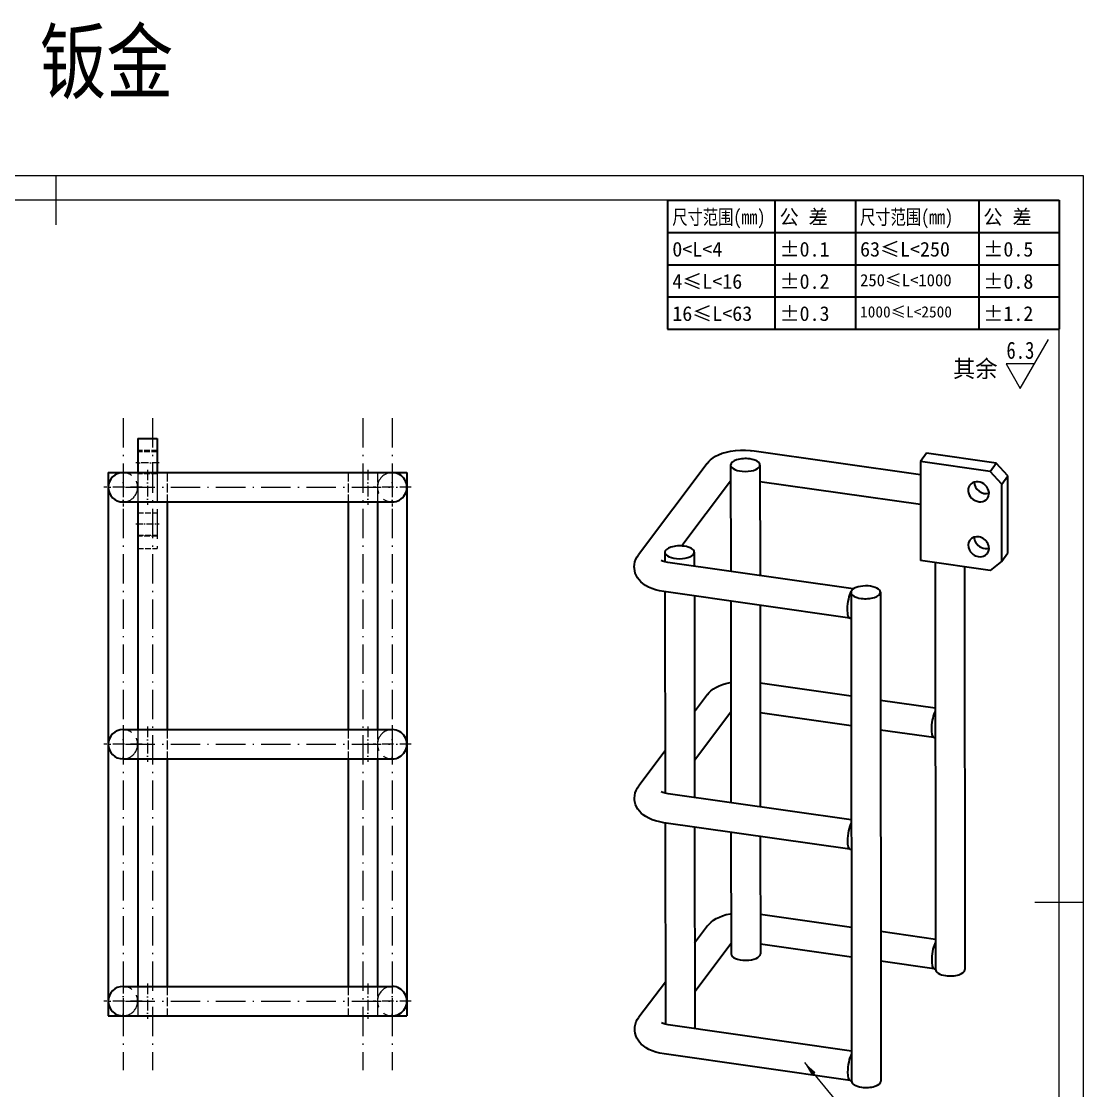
# Model space of a CAD drawing. Header units: millimetres. Extents: x -15766 to 80009, y -9701 to 15159.
# Drawn here: x -842 to -407.9, y 3058.7 to 3495.6 of the extents above; entities that cross this region are included whole.
import ezdxf
from ezdxf.enums import TextEntityAlignment as Align

# ---------------------------------------------------------------- set-up
doc = ezdxf.new("R2010")
doc.units = ezdxf.units.MM
for name, pattern in [('CENTER-HOKUTO_1', [16, 13, -1, 1, -1]), ('DASHDOT', [18.5, 12, -3, 0.5, -3]), ('DASHED', [15, 12, -3]), ('HIDDEN-HOKUTO_1', [2, 1, -1])]:
    doc.linetypes.add(name, pattern=pattern)
for name, color, linetype, lineweight in [('AM_7', 2, 'CENTER-HOKUTO_1', 18), ('AM_HID', 1, 'HIDDEN-HOKUTO_1', 18), ('AM_VIS', 7, 'Continuous', 18), ('CDRAFT0', 7, 'Continuous', 18), ('DIM', 253, 'Continuous', 20), ('title_frame', 7, 'Continuous', 18), ('word_dim', 9, 'Continuous', 18), ('尺寸线层', 3, 'Continuous', 18), ('粗实线层', 7, 'Continuous', 35), ('粗实线层_1', 7, 'Continuous', 15)]:
    doc.layers.add(name, color=color, linetype=linetype, lineweight=lineweight)
doc.styles.add('DIM', font='', dxfattribs={"width": 0.8})
doc.styles.get('DIM').set_extended_font_data('NSimSun')
doc.dimstyles.new('1-2', dxfattribs={"dimscale": 2, "dimtxt": 3.5, "dimasz": 3, "dimexe": 1, "dimexo": 0, "dimgap": 1, "dimtad": 1, "dimdsep": 46, "dimtxsty": 'DIM', "dimblk": 'OPEN', "dimcen": 0, "dimdle": 6, "dimclrd": 256, "dimclre": 256, "dimclrt": 3, "dimazin": 2, "dimtfac": 0.707107, "dimtmove": 0, "dimatfit": 3, "dimfxl": 0, "dimfrac": 2, "dimtolj": 1, "dimarcsym": 0})

# ---------------------------------------------------------------- blocks, each defined once
blk = doc.blocks.new('*X1592')
at = {"layer": 'CDRAFT0'}
for p, q in [((420, 297), (0, 297)), ((420, 0), (420, 297))]:
    blk.add_line(p, q, dxfattribs=at)
at = {"layer": '粗实线层_1'}
for p, q in [((210, 297), (210, 287)), ((415, 292), (25, 292)), ((415, 5), (415, 292)), ((420, 148.5), (410, 148.5))]:
    blk.add_line(p, q, dxfattribs=at)
blk = doc.blocks.new('自由公差_1')
at = {"layer": '粗实线层'}
for p, q in [((-80, 0), (0, 0)), ((-80, 0), (-80, -26.3)), ((-58.08, 0), (-58.08, -26.3)), ((-41.64, 0), (-41.64, -26.3)), ((-16.44, 0), (-16.44, -26.3)), ((0, 0), (0, -26.3)), ((-80, -6.58), (0, -6.58)), ((-80, -13.15), (0, -13.15)), ((-80, -19.73), (0, -19.73)), ((-80, -26.3), (0, -26.3))]:
    blk.add_line(p, q, dxfattribs=at)
at = {"layer": '尺寸线层', "linetype": 'Continuous', "attachment_point": 1, "line_spacing_factor": 0.9}
for s, insert, char_height, width in [('{\\W0.8;尺寸范围(mm)}', (-79.04, -1.92), 3, 22.6032), ('公 差', (-57.12, -1.92), 3, 22.6032), ('{\\W0.8;尺寸范围(mm)}', (-40.68, -1.92), 3, 22.6032), ('公 差', (-15.48, -1.92), 3, 22.6032), ('0<L<4', (-79.04, -8.49), 3, 22.6032), ('%%P0.1', (-57.12, -8.49), 3, 12.7119), ('63≤L<250', (-40.68, -8.49), 3, 22.6032), ('%%P0.5', (-15.48, -8.49), 3, 12.5771), ('4≤L<16', (-79.04, -15.07), 3, 22.6032), ('%%P0.2', (-57.12, -15.07), 3, 12.4769), ('250≤L<1000', (-40.68, -15.07), 2.5, 22.6032), ('%%P0.8', (-15.48, -15.07), 3, 13.0759), ('16≤L<63', (-79.04, -21.64), 3, 22.6032), ('%%P0.3', (-57.12, -21.64), 3, 12.7119), ('1000≤L<2500', (-40.68, -21.64), 2.3, 22.6032), ('%%P1.2', (-15.48, -21.64), 3, 12.8764)]:
    blk.add_mtext(s, dxfattribs=dict(at, insert=insert, char_height=char_height, width=width))
blk = doc.blocks.new('A$C751A5709')
at = {"layer": 'AM_VIS', "color": 7, "lineweight": 35}
for p, q in [((0.01, -5.51), (-68.87, 4.31)), ((28.5, -4.06), (0, 0)), ((0, 0), (0.04, -40.49)), ((31, -0.75), (2.5, 3.32)), ((-87.13, -0.81), (-115.22, -38.13)), ((-77.57, -1.48), (-77.52, -44.96)), ((-65.57, -1.47), (-65.52, -46.67)), ((-77.56, -8.05), (-97.51, -34.55)), ((0.02, -17.63), (-65.56, -8.28)), ((35.78, -37.42), (35.75, -5.92)), ((33.29, -40.73), (33.26, -9.24)), ((-27.44, -52.1), (-103.2, -41.3)), ((28.54, -44.56), (0.04, -40.49)), ((6.02, -41.34), (6.17, -207.64)), ((18.02, -43.05), (18.17, -207.63)), ((-28.89, -64.02), (-104.9, -53.18)), ((-104.39, -53.25), (-104.32, -135.56)), ((-92.39, -54.97), (-92.31, -137.32)), ((-28.35, -53.5), (-28.16, -253.26)), ((-16.35, -53.49), (-16.16, -253.25)), ((-77.51, -57.09), (-77.43, -139.45)), ((-65.51, -58.8), (-65.43, -141.16)), ((-28.31, -95.94), (-65.48, -90.64)), ((6.07, -100.84), (-16.31, -97.65)), ((-77.47, -102.53), (-92.33, -122.27)), ((-28.3, -108.06), (-65.47, -102.76)), ((5.53, -112.88), (-16.3, -109.77)), ((-28.26, -146.46), (-103.11, -135.78)), ((-28.8, -158.5), (-104.81, -147.66)), ((-104.3, -147.74), (-104.22, -230.04)), ((-92.3, -149.45), (-92.22, -231.81)), ((-77.42, -151.57), (-77.38, -201.24)), ((-65.42, -153.28), (-65.38, -201.23)), ((-28.22, -190.42), (-65.39, -185.12)), ((6.16, -195.32), (-16.22, -192.13)), ((-77.38, -197.01), (-92.24, -216.75)), ((-28.21, -202.54), (-65.38, -197.24)), ((5.62, -207.37), (-16.21, -204.25)), ((-28.17, -240.94), (-103.02, -230.27)), ((-28.71, -252.98), (-104.72, -242.15))]:
    blk.add_line(p, q, dxfattribs=at)
at = {"layer": 'AM_VIS', "color": 7, "lineweight": 35, "ltscale": 0.103828}
for p, q in [((2.5, 3.32), (0, 0)), ((28.5, -4.06), (31, -0.75))]:
    blk.add_line(p, q, dxfattribs=at)
at = {"layer": 'AM_VIS', "color": 7, "lineweight": 35, "ltscale": 0.175701}
blk.add_line((33.26, -9.24), (28.5, -4.06), dxfattribs=at)
at = {"layer": 'AM_VIS', "color": 7, "lineweight": 35, "ltscale": 0.17571}
blk.add_line((35.75, -5.92), (31, -0.75), dxfattribs=at)
at = {"layer": 'AM_VIS', "color": 7, "lineweight": 35, "ltscale": 0.103819}
blk.add_line((33.26, -9.24), (35.75, -5.92), dxfattribs=at)
at = {"layer": 'AM_VIS', "color": 7, "lineweight": 35, "ltscale": 0.098242}
blk.add_line((-104.41, -37.14), (-104.41, -41.07), dxfattribs=at)
at = {"layer": 'AM_VIS', "color": 7, "lineweight": 35, "ltscale": 0.142737}
blk.add_line((-92.41, -37.13), (-92.4, -42.84), dxfattribs=at)
at = {"layer": 'AM_VIS', "color": 7, "lineweight": 35, "ltscale": 0.103789}
blk.add_line((33.29, -40.73), (35.78, -37.42), dxfattribs=at)
at = {"layer": 'AM_VIS', "color": 7, "lineweight": 35, "ltscale": 0.152346}
blk.add_line((33.29, -40.73), (28.54, -44.56), dxfattribs=at)
at = {"layer": 'AM_VIS', "color": 7, "lineweight": 35, "ltscale": 0.220606}
blk.add_line((-87.04, -95.29), (-92.35, -102.34), dxfattribs=at)
at = {"layer": 'AM_VIS', "color": 7, "lineweight": 35, "ltscale": 0.448995}
for p, q in [((-104.33, -118.27), (-115.13, -132.62)), ((-104.24, -212.75), (-115.04, -227.1))]:
    blk.add_line(p, q, dxfattribs=at)
at = {"layer": 'AM_VIS', "color": 7, "lineweight": 35, "ltscale": 0.220635}
blk.add_line((-86.95, -189.78), (-92.26, -196.83), dxfattribs=at)
at = {"layer": 'AM_VIS', "color": 7, "lineweight": 35}
for points in [[(-87.13, -0.81), (-86.53, -0.09), (-85.76, 0.66), (-84.74, 1.46), (-83.72, 2.1), (-82.45, 2.74), (-80.95, 3.33), (-79.28, 3.82), (-77.56, 4.19), (-75.58, 4.46), (-73.56, 4.58), (-71.54, 4.56), (-69.53, 4.4), (-68.87, 4.31)], [(-116.93, -43.11), (-116.86, -42.07), (-116.65, -41.01), (-116.28, -39.95), (-115.76, -38.93), (-115.22, -38.13)], [(-104.9, -53.18), (-106.63, -52.87), (-108.32, -52.44), (-109.75, -51.95), (-111.12, -51.35), (-112.3, -50.69), (-113.39, -49.93), (-114.23, -49.19), (-114.95, -48.42), (-115.58, -47.57), (-116.08, -46.69), (-116.51, -45.65), (-116.77, -44.69), (-116.9, -43.71), (-116.93, -43.11)], [(-103.2, -41.3), (-104.43, -41.07), (-105.36, -40.78), (-105.98, -40.49)], [(-87.04, -95.29), (-86.42, -94.55), (-85.64, -93.8), (-84.61, -93), (-83.56, -92.34), (-82.26, -91.7), (-80.93, -91.17), (-79.45, -90.72), (-77.7, -90.33), (-77.48, -90.3)], [(-116.84, -137.59), (-116.77, -136.55), (-116.56, -135.5), (-116.19, -134.44), (-115.67, -133.42), (-115.13, -132.62)], [(-103.11, -135.78), (-104.34, -135.55), (-105.27, -135.27), (-105.89, -134.97)], [(-104.81, -147.66), (-106.54, -147.35), (-108.23, -146.92), (-109.66, -146.43), (-111.03, -145.83), (-112.21, -145.17), (-113.3, -144.41), (-114.14, -143.68), (-114.86, -142.9), (-115.49, -142.05), (-115.99, -141.17), (-116.42, -140.14), (-116.68, -139.17), (-116.81, -138.19), (-116.84, -137.59)], [(-86.95, -189.78), (-86.33, -189.04), (-85.55, -188.28), (-84.52, -187.48), (-83.47, -186.82), (-82.17, -186.18), (-80.84, -185.66), (-79.36, -185.21), (-77.61, -184.82), (-77.39, -184.78)], [(-116.75, -232.08), (-116.68, -231.03), (-116.47, -229.98), (-116.1, -228.92), (-115.58, -227.9), (-115.04, -227.1)], [(-103.02, -230.27), (-104.25, -230.03), (-105.18, -229.75), (-105.8, -229.46)], [(-104.72, -242.15), (-106.45, -241.84), (-108.14, -241.4), (-109.57, -240.91), (-110.94, -240.31), (-112.12, -239.66), (-113.21, -238.89), (-114.05, -238.16), (-114.77, -237.38), (-115.4, -236.53), (-115.9, -235.65), (-116.33, -234.62), (-116.59, -233.66), (-116.72, -232.68), (-116.75, -232.08)]]:
    blk.add_lwpolyline(points, dxfattribs=at)
for centre, radius, start, end in [((-76.22, -11.19), 3.26, 114.2013, 118.1285), ((22.79, -11.66), 3.29, 143.027, 147.8967), ((24.73, -13.11), 3.29, 323.027, 327.8967), ((-76.13, -105.67), 3.26, 114.2013, 118.1285), ((-76.04, -200.16), 3.26, 114.2013, 118.1285)]:
    blk.add_arc(centre, radius, start, end, dxfattribs=at)
for centre, major_axis, ratio, start_param, end_param in [((-71.57, -1.48), (-6, -0.01), 0.436245, 4.394528, 6.283115), ((-71.57, -1.48), (-6, -0.01), 0.436245, 3.141522, 4.394528), ((-71.57, -1.48), (-6, -0.01), 0.436245, 6.283115, 9.424707), ((23.76, -12.38), (3.6, -2.71), 0.854752, 0.072609, 3.141516), ((26.26, -9.07), (3.6, -2.71), 0.854752, 3.711752, 5.713026), ((23.76, -12.38), (3.6, -2.71), 0.854752, 3.214202, 6.283109), ((23.78, -34.88), (-3.6, 2.71), 0.854752, 3.141569, 6.283162), ((-98.41, -37.14), (-6, -0.01), 0.436245, 4.394528, 6.283115), ((-98.41, -37.14), (-6, -0.01), 0.436245, 3.141522, 4.394528), ((23.78, -34.88), (-3.6, 2.71), 0.854752, 6.283162, 7.355794), ((26.28, -31.56), (-3.6, 2.71), 0.854752, 0.570159, 1.072609), ((26.28, -31.56), (-3.6, 2.71), 0.854752, 1.072609, 2.571433), ((-98.41, -37.14), (-6, -0.01), 0.436245, 6.283115, 9.424707), ((23.78, -34.88), (-3.6, 2.71), 0.854752, 1.072609, 3.141569), ((-22.35, -53.49), (-6, -0.01), 0.436245, 3.141522, 5.965324), ((-28.05, -58.08), (0.85, 5.94), 0.281228, 0.471915, 3.141534), ((-22.35, -53.49), (-6, -0.01), 0.436245, 5.965324, 6.283115), ((-22.35, -53.49), (-6, -0.01), 0.436245, 6.283115, 7.536121), ((-22.35, -53.49), (-6, -0.01), 0.436245, 1.252935, 3.141522), ((-28.05, -58.08), (0.85, 5.94), 0.281228, 3.141534, 3.452531), ((6.38, -106.94), (0.85, 5.94), 0.281228, 0.63289, 3.141534), ((6.38, -106.94), (0.85, 5.94), 0.281228, 3.141534, 3.452531), ((-27.96, -152.56), (0.85, 5.94), 0.281228, 0.63289, 2.042711), ((-27.96, -152.56), (0.85, 5.94), 0.281228, 2.042711, 3.141534), ((-27.96, -152.56), (0.85, 5.94), 0.281228, 3.141534, 3.452531), ((6.47, -201.43), (0.85, 5.94), 0.281228, 0.63289, 3.141534), ((-71.38, -201.24), (-6, -0.01), 0.436245, 6.283115, 9.424707), ((6.47, -201.43), (0.85, 5.94), 0.281228, 3.141534, 3.452531), ((12.17, -207.64), (-6, -0.01), 0.436245, 6.283115, 7.536121), ((12.17, -207.64), (-6, -0.01), 0.436245, 1.252935, 3.141522), ((-27.87, -247.04), (0.85, 5.94), 0.281228, 0.63289, 2.042711), ((-27.87, -247.04), (0.85, 5.94), 0.281228, 2.042711, 3.141534), ((-27.87, -247.04), (0.85, 5.94), 0.281228, 3.141534, 3.452531), ((-22.16, -253.25), (-6, -0.01), 0.436245, 6.283115, 7.536121), ((-22.16, -253.25), (-6, -0.01), 0.436245, 1.252935, 3.141522)]:
    blk.add_ellipse(centre, major_axis=major_axis, ratio=ratio, start_param=start_param, end_param=end_param, dxfattribs=at)
blk = doc.blocks.new('_OPEN')
at = {"color": 0, "linetype": 'ByBlock', "lineweight": -2}
for p, q in [((-1, 0.166667), (0, 0)), ((-1, -0.166667), (0, 0)), ((0, 0), (-1, 0))]:
    blk.add_line(p, q, dxfattribs=at)

msp = doc.modelspace()

# ---------------------------------------------------------------- linework, layer by layer
at = {"layer": 'AM_7', "color": 2, "linetype": 'DASHDOT', "lineweight": 13}
for p, q in [((-800.45683, 3333.41025), (-800.45683, 3067.00938)), ((-788.45683, 3333.41025), (-788.45683, 3067.00986)), ((-702.45683, 3333.41025), (-702.45683, 3067.00938)), ((-690.45683, 3333.41025), (-690.45683, 3067.00986)), ((-799.45683, 3305.21006), (-691.45683, 3305.21006)), ((-799.45683, 3200.21006), (-691.45683, 3200.21006)), ((-799.45683, 3095.21006), (-691.45683, 3095.21006))]:
    msp.add_line(p, q, dxfattribs=at)
at = {"layer": 'AM_7', "color": 2, "linetype": 'DASHDOT', "lineweight": 13, "ltscale": 0.38999}
for p, q in [((-800.45683, 3313.00986), (-800.45683, 3297.41025)), ((-690.45683, 3313.00986), (-690.45683, 3297.41025)), ((-800.45683, 3208.00986), (-800.45683, 3192.41025)), ((-690.45683, 3208.00986), (-690.45683, 3192.41025)), ((-800.45683, 3103.00986), (-800.45683, 3087.41025)), ((-690.45683, 3103.00986), (-690.45683, 3087.41025))]:
    msp.add_line(p, q, dxfattribs=at)
at = {"layer": 'AM_7', "color": 2, "linetype": 'DASHDOT', "lineweight": 13, "ltscale": 0.240039}
for p, q in [((-785.65605, 3315.21006), (-795.25762, 3315.21006)), ((-795.25762, 3290.21006), (-785.65605, 3290.21006))]:
    msp.add_line(p, q, dxfattribs=at)
at = {"layer": 'AM_7', "color": 2, "linetype": 'DASHDOT', "lineweight": 13, "ltscale": 0.360022}
for p, q in [((-790.45683, 3312.41025), (-790.45683, 3298.00938)), ((-700.45683, 3312.41025), (-700.45683, 3298.00938)), ((-790.45683, 3207.41025), (-790.45683, 3193.00938)), ((-700.45683, 3207.41025), (-700.45683, 3193.00938)), ((-790.45683, 3102.41025), (-790.45683, 3088.00938)), ((-700.45683, 3102.41025), (-700.45683, 3088.00938))]:
    msp.add_line(p, q, dxfattribs=at)
at = {"layer": 'AM_7', "color": 2, "linetype": 'DASHDOT', "lineweight": 13, "ltscale": 0.390039}
for p, q in [((-792.65605, 3305.21006), (-808.25762, 3305.21006)), ((-682.65605, 3305.21006), (-698.25762, 3305.21006)), ((-792.65605, 3200.21006), (-808.25762, 3200.21006)), ((-682.65605, 3200.21006), (-698.25762, 3200.21006)), ((-792.65605, 3095.21006), (-808.25762, 3095.21006)), ((-682.65605, 3095.21006), (-698.25762, 3095.21006))]:
    msp.add_line(p, q, dxfattribs=at)
at = {"layer": 'AM_HID', "color": 1, "linetype": 'DASHED', "lineweight": 13, "ltscale": 0.2}
for p, q in [((-786.45683, 3320.21006), (-794.45683, 3320.21006)), ((-786.45683, 3319.71006), (-794.45683, 3319.71006)), ((-786.45683, 3310.71006), (-794.45683, 3310.71006)), ((-794.45683, 3294.71006), (-786.45683, 3294.71006)), ((-794.45683, 3285.71006), (-786.45683, 3285.71006)), ((-786.45683, 3285.21006), (-794.45683, 3285.21006)), ((-794.45683, 3280.21006), (-786.45683, 3280.21006))]:
    msp.add_line(p, q, dxfattribs=at)
at = {"layer": 'AM_HID', "color": 1, "linetype": 'DASHED', "lineweight": 13, "ltscale": 0.15}
for p, q in [((-794.45683, 3311.21006), (-794.45683, 3305.21006)), ((-696.45683, 3311.21006), (-696.45683, 3305.21006)), ((-794.45683, 3305.21006), (-794.45683, 3299.21006)), ((-696.45683, 3305.21006), (-696.45683, 3299.21006)), ((-794.45683, 3206.21006), (-794.45683, 3200.21006)), ((-696.45683, 3206.21006), (-696.45683, 3200.21006)), ((-794.45683, 3200.21006), (-794.45683, 3194.21006)), ((-696.45683, 3200.21006), (-696.45683, 3194.21006)), ((-794.45683, 3101.21006), (-794.45683, 3095.21006)), ((-696.45683, 3101.21006), (-696.45683, 3095.21006)), ((-794.45683, 3095.21006), (-794.45683, 3089.21006)), ((-696.45683, 3095.21006), (-696.45683, 3089.21006)), ((-800.45683, 3089.21006), (-794.45683, 3089.21006)), ((-696.45683, 3089.21006), (-690.45683, 3089.21006))]:
    msp.add_line(p, q, dxfattribs=at)
at = {"layer": 'AM_HID', "color": 1, "linetype": 'DASHED', "lineweight": 13}
for p, q in [((-794.45683, 3311.21006), (-794.45683, 3089.21006)), ((-794.45683, 3311.21006), (-794.45683, 3280.21006)), ((-786.45683, 3311.21006), (-786.45683, 3280.21006))]:
    msp.add_line(p, q, dxfattribs=at)
at = {"layer": 'AM_HID', "color": 1, "linetype": 'DASHED', "lineweight": 13, "ltscale": 0.3}
for p, q in [((-782.45683, 3311.21006), (-782.45683, 3299.21006)), ((-708.45683, 3311.21006), (-708.45683, 3299.21006)), ((-696.45683, 3311.21006), (-696.45683, 3299.21006)), ((-782.45683, 3206.21006), (-782.45683, 3194.21006)), ((-708.45683, 3206.21006), (-708.45683, 3194.21006)), ((-696.45683, 3206.21006), (-696.45683, 3194.21006)), ((-782.45683, 3101.21006), (-782.45683, 3089.21006)), ((-708.45683, 3101.21006), (-708.45683, 3089.21006)), ((-696.45683, 3101.21006), (-696.45683, 3089.21006)), ((-794.45683, 3089.21006), (-782.45683, 3089.21006)), ((-708.45683, 3089.21006), (-696.45683, 3089.21006))]:
    msp.add_line(p, q, dxfattribs=at)
at = {"layer": 'AM_HID', "color": 1, "linetype": 'DASHED', "lineweight": 13, "ltscale": 0.000683594}
for p, q in [((-800.48418, 3089.21006), (-800.45683, 3089.21006)), ((-690.45683, 3089.21006), (-690.42949, 3089.21006))]:
    msp.add_line(p, q, dxfattribs=at)
at = {"layer": 'AM_HID', "color": 1, "linetype": 'DASHED', "lineweight": 13}
for centre, start, end in [((-800.45683, 3305.21006), 269.9999975, 90.0000025), ((-690.45683, 3305.21006), 90.0000025, 269.9999975), ((-800.45683, 3200.21006), 269.9999975, 90.0000025), ((-690.45683, 3200.21006), 90.0000025, 269.9999975), ((-800.45683, 3095.21006), 269.9999975, 90.0000025), ((-690.45683, 3095.21006), 90.0000025, 269.9999975)]:
    msp.add_arc(centre, 6, start, end, dxfattribs=at)
at = {"layer": 'AM_VIS', "color": 7, "lineweight": 35, "ltscale": 0.2}
msp.add_line((-794.45683, 3325.21006), (-786.45683, 3325.21006), dxfattribs=at)
at = {"layer": 'AM_VIS', "color": 7, "lineweight": 35, "ltscale": 0.35}
for p, q in [((-794.45683, 3325.21006), (-794.45683, 3311.21006)), ((-786.45683, 3325.21006), (-786.45683, 3311.21006))]:
    msp.add_line(p, q, dxfattribs=at)
at = {"layer": 'AM_VIS', "color": 7, "lineweight": 35}
for p, q in [((-806.45683, 3311.21006), (-806.45683, 3089.21006)), ((-790.45683, 3311.21006), (-700.45683, 3311.21006)), ((-684.45683, 3311.21006), (-684.45683, 3089.21006)), ((-794.45683, 3299.21006), (-794.45683, 3206.21006)), ((-790.45683, 3299.21006), (-700.45683, 3299.21006)), ((-782.45683, 3299.21006), (-782.45683, 3206.21006)), ((-708.45683, 3299.21006), (-708.45683, 3206.21006)), ((-696.45683, 3299.21006), (-696.45683, 3206.21006)), ((-696.45683, 3299.21006), (-696.45683, 3206.21006)), ((-790.45683, 3206.21006), (-700.45683, 3206.21006)), ((-794.45683, 3194.21006), (-794.45683, 3101.21006)), ((-790.45683, 3194.21006), (-700.45683, 3194.21006)), ((-782.45683, 3194.21006), (-782.45683, 3101.21006)), ((-708.45683, 3194.21006), (-708.45683, 3101.21006)), ((-696.45683, 3194.21006), (-696.45683, 3101.21006)), ((-696.45683, 3194.21006), (-696.45683, 3101.21006)), ((-790.45683, 3101.21006), (-700.45683, 3101.21006)), ((-790.45683, 3089.21006), (-700.45683, 3089.21006))]:
    msp.add_line(p, q, dxfattribs=at)
at = {"layer": 'AM_VIS', "color": 7, "lineweight": 35, "ltscale": 0.15}
for p, q in [((-806.45683, 3311.21006), (-800.45683, 3311.21006)), ((-800.45683, 3311.21006), (-794.45683, 3311.21006)), ((-696.45683, 3311.21006), (-690.45683, 3311.21006)), ((-690.45683, 3311.21006), (-684.45683, 3311.21006))]:
    msp.add_line(p, q, dxfattribs=at)
at = {"layer": 'AM_VIS', "color": 7, "lineweight": 35, "ltscale": 0.25}
for p, q in [((-800.45683, 3311.21006), (-790.45683, 3311.21006)), ((-700.45683, 3311.21006), (-690.45683, 3311.21006)), ((-800.45683, 3299.21006), (-790.45683, 3299.21006)), ((-700.45683, 3299.21006), (-690.45683, 3299.21006)), ((-800.45683, 3206.21006), (-790.45683, 3206.21006)), ((-700.45683, 3206.21006), (-690.45683, 3206.21006)), ((-800.45683, 3194.21006), (-790.45683, 3194.21006)), ((-700.45683, 3194.21006), (-690.45683, 3194.21006)), ((-800.45683, 3101.21006), (-790.45683, 3101.21006)), ((-700.45683, 3101.21006), (-690.45683, 3101.21006)), ((-800.45683, 3089.21006), (-790.45683, 3089.21006)), ((-700.45683, 3089.21006), (-690.45683, 3089.21006))]:
    msp.add_line(p, q, dxfattribs=at)
at = {"layer": 'AM_VIS', "color": 7, "lineweight": 35, "ltscale": 0.3}
for p, q in [((-794.45683, 3311.21006), (-782.45683, 3311.21006)), ((-708.45683, 3311.21006), (-696.45683, 3311.21006))]:
    msp.add_line(p, q, dxfattribs=at)
at = {"layer": 'AM_VIS', "color": 7, "lineweight": 35, "ltscale": 0.149316}
for p, q in [((-806.45683, 3089.21006), (-800.48418, 3089.21006)), ((-690.42949, 3089.21006), (-684.45683, 3089.21006))]:
    msp.add_line(p, q, dxfattribs=at)
at = {"layer": 'AM_VIS', "color": 7, "lineweight": 35}
for centre, start, end in [((-800.45683, 3305.21006), 90.0000025, 269.9999975), ((-690.45683, 3305.21006), 269.9999975, 90.0000025), ((-800.45683, 3200.21006), 90.0000025, 269.9999975), ((-690.45683, 3200.21006), 269.9999975, 90.0000025), ((-800.45683, 3095.21006), 90.0000025, 269.9999975), ((-690.45683, 3095.21006), 269.9999975, 90.0000025)]:
    msp.add_arc(centre, 6, start, end, dxfattribs=at)
at = {"layer": 'DIM'}
for p, q in [((-433.78803, 3345.62942), (-422.24102, 3365.62942)), ((-428.01452, 3355.62942), (-439.56153, 3355.62942)), ((-439.56153, 3355.62942), (-433.78803, 3345.62942))]:
    msp.add_line(p, q, dxfattribs=at)

# ---------------------------------------------------------------- block references
at = {"layer": 'title_frame', "xscale": 2, "yscale": 2, "zscale": 2}
for name, p in [('*X1592', (-1247.89826, 2838.48453)), ('自由公差_1', (-417.89826, 3422.48453))]:
    msp.add_blockref(name, p, dxfattribs=at)
at = {"layer": 'word_dim', "color": 3, "true_color": 0x00ff00}
msp.add_blockref('A$C751A5709', (-474.59095, 3315.78054), dxfattribs=at)

# ---------------------------------------------------------------- texts
at = {"layer": 'DIM', "insert": (-834.51509, 3491.65866), "char_height": 25, "width": 104.980501, "attachment_point": 1, "style": 'DIM'}
msp.add_mtext('{\\C3;钣金}', dxfattribs=at)
at = {"layer": 'DIM', "color": 2, "style": 'DIM', "width": 0.8}
msp.add_attdef('6.3', text='0.0', height=7, dxfattribs=at).set_placement((-428.01452, 3355.62942), align=Align.BOTTOM_RIGHT)
at = {"layer": 'word_dim', "linetype": 'Continuous', "insert": (-461.26795, 3357.16114), "char_height": 7, "width": 21.7212079, "attachment_point": 1}
msp.add_mtext('{\\C3;其余}', dxfattribs=at)

# ---------------------------------------------------------------- leaders
at = {"layer": 'word_dim', "color": 3, "true_color": 0x00ff00, "annotation_type": 0, "has_hookline": 1, "hookline_direction": 0, "text_width": 36.62421}
msp.add_leader([(-522.00269, 3070.10075), (-490.31003, 3031.86738), (-481.00399, 3031.86738)], dimstyle='1-2', override={"dimgap": 1, "dimtad": 0}, dxfattribs=at)

doc.saveas('drawing.dxf')
